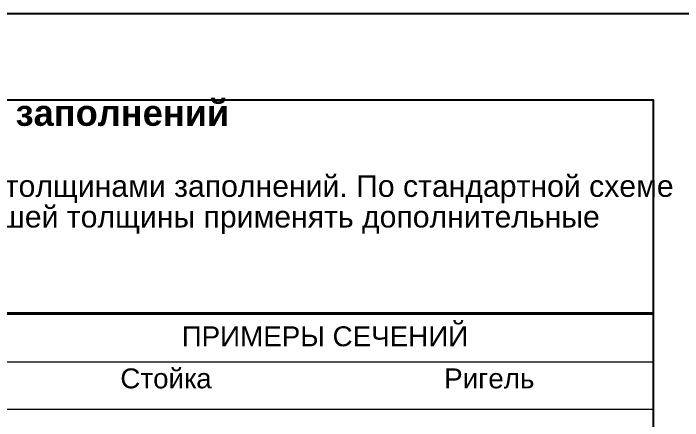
# Model space of a CAD drawing. Extents: x -37 to 8820, y -336 to 478.
# Drawn here: x 6831 to 6908.4, y 249.9 to 297 of the extents above; entities that cross this region are included whole.
import ezdxf

# ---------------------------------------------------------------- set-up
doc = ezdxf.new("R2010")
doc.units = 0
doc.header["$LTSCALE"] = 5
for name, color, linetype, lineweight in [('Герлен', 7, 'CONTINUOUS', 60), ('Рамки', 1, 'CONTINUOUS', 15), ('Текстовый', 7, 'CONTINUOUS', 9)]:
    doc.layers.add(name, color=color, linetype=linetype, lineweight=lineweight)
doc.layers.add('Скрытые', color=14, linetype='CONTINUOUS', plot=False)
doc.styles.add('Каталожный', font='arial.ttf', dxfattribs={"height": 2.5})

msp = doc.modelspace()

# ---------------------------------------------------------------- linework, layer by layer
at = {"layer": 'Герлен', "lineweight": 40}
msp.add_line((6740, 262.3157), (6905, 262.3157), dxfattribs=at)
at = {"layer": 'Рамки'}
for p, q in [((6753.1757, 256.7071), (6905, 256.7071)), ((6744.3573, 251.2288), (6905, 251.2288))]:
    msp.add_line(p, q, dxfattribs=at)
at = {"layer": 'Скрытые', "linetype": 'Continuous'}
for points in [[(6720, 297), (6930, 297), (6930, 0), (6720, 0)], [(6740, 10), (6740, 287), (6905, 287), (6905, 10)]]:
    msp.add_lwpolyline(points, close=True, dxfattribs=at)

# ---------------------------------------------------------------- texts
at = {"layer": 'Текстовый', "linetype": 'Continuous', "insert": (6740, 287), "char_height": 3, "width": 165, "attachment_point": 1, "style": 'Каталожный'}
msp.add_mtext('\\pxqc;{\\fArial|b1|i0|c204|p34;Сочетание  разных  заполнений}', dxfattribs=at)
at = {"layer": 'Текстовый', "linetype": 'Continuous', "line_spacing_factor": 0.85, "style": 'Каталожный'}
for s, insert, char_height, width, attachment_point in [('\\pxr-2.0333,se1.0833,ql,t4;{\\fArial|b1|i0|c204|p34;Примечание: }необходимо определить разницу между толщинами заполнений. По стандартной схеме выполнять фрагменты с большей толщиной. Для меньшей толщины применять дополнительные комплектующие, указанные в таблице.', (6740, 278.2884), 2.5, 165, 1), ('\\pxqc;ПРИМЕРЫ СЕЧЕНИЙ', (6867.0439, 259.6537), 2.3, 75.912165, 5), ('\\pxqc;Стойка', (6848.6595, 254.787), 2.3, 23.541379, 5), ('\\pxqc;Ригель', (6886.058, 254.787), 2.3, 23.541379, 5)]:
    msp.add_mtext(s, dxfattribs=dict(at, insert=insert, char_height=char_height, width=width, attachment_point=attachment_point))

doc.saveas('drawing.dxf')
